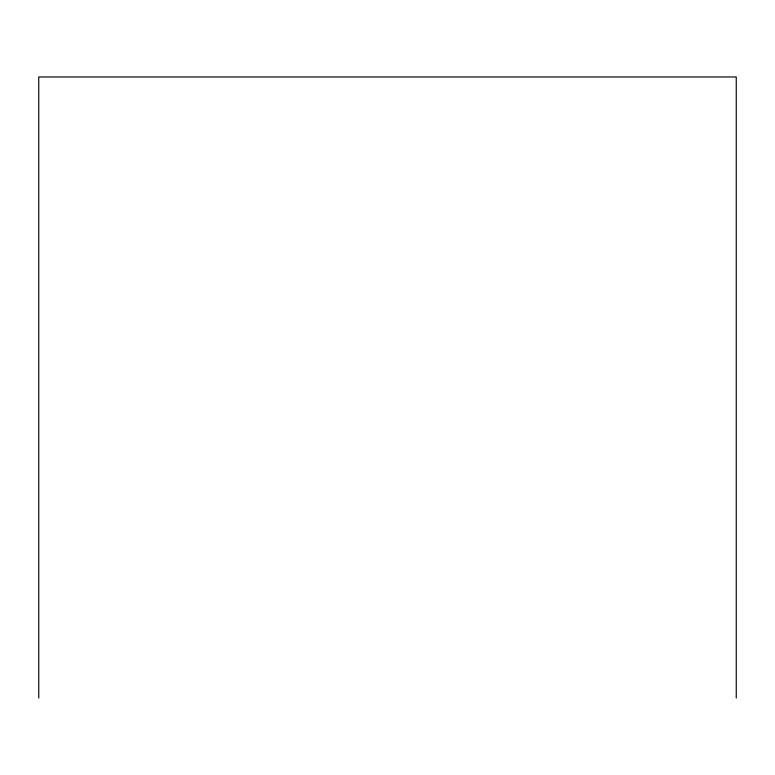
<?xml version="1.0" encoding="UTF-8"?>
<svg xmlns="http://www.w3.org/2000/svg" width="775" height="775" viewBox="0 0 775 775"><rect width="100%" height="100%" fill="white"/><g stroke="black" fill="none" stroke-linecap="round" stroke-linejoin="round"><path stroke-width="1.16" d="M736.25 698.033L736.25 76.967L38.75 76.967L38.75 698.033"/></g></svg>
